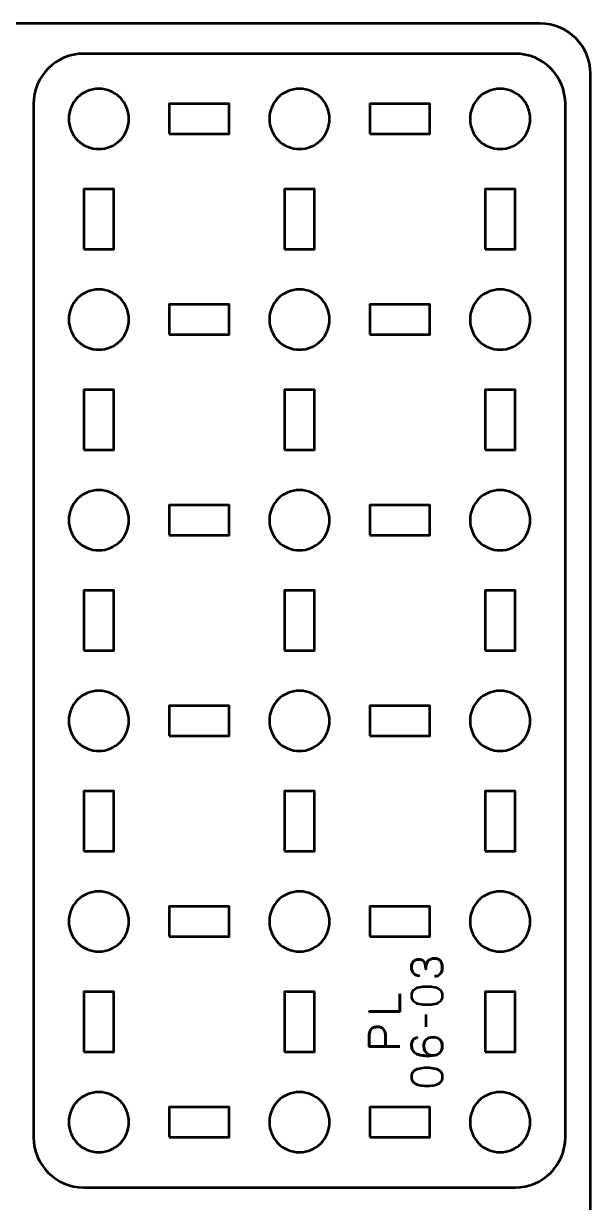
# Model space of a CAD drawing. Header units: centimetres. Extents: x -17.9 to -3.1, y -25.3 to -4.3.
# Drawn here: x -8.75 to -3.1, y -16.1 to -4.35 of the extents above; entities that cross this region are included whole.
import ezdxf

# ---------------------------------------------------------------- set-up
doc = ezdxf.new("R2010")
doc.units = ezdxf.units.CM
doc.header["$MEASUREMENT"] = 0
doc.layers.add('Layer 1', color=7, linetype='Continuous')

msp = doc.modelspace()

# ---------------------------------------------------------------- linework, layer by layer
at = {"layer": 'Layer 1', "color": 22, "lineweight": 53}
msp.add_open_spline([(-17.90003, -24.8499), (-17.90003, -24.8499), (-17.90003, -4.84994), (-17.90003, -4.84994), (-17.90003, -4.84994), (-17.90003, -4.57297), (-17.67694, -4.34998), (-17.39994, -4.34998), (-17.39994, -4.34998), (-17.39994, -4.34998), (-3.60007, -4.34998), (-3.60007, -4.34998), (-3.60007, -4.34998), (-3.32293, -4.34998), (-3.09997, -4.57297), (-3.09997, -4.84994), (-3.09997, -4.84994), (-3.09997, -4.84994), (-3.09997, -24.8499), (-3.09997, -24.8499), (-3.09997, -24.8499), (-3.09997, -25.1269), (-3.32293, -25.34999), (-3.60007, -25.34999), (-3.60007, -25.34999), (-3.60007, -25.34999), (-17.39994, -25.34999), (-17.39994, -25.34999), (-17.39994, -25.34999), (-17.67694, -25.34999), (-17.90003, -25.1269), (-17.90003, -24.8499)], degree=3, knots=[0, 0, 0, 0, 0.125, 0.125, 0.125, 0.125, 0.25, 0.25, 0.25, 0.25, 0.375, 0.375, 0.375, 0.375, 0.5, 0.5, 0.5, 0.5, 0.625, 0.625, 0.625, 0.625, 0.75, 0.75, 0.75, 0.75, 0.875, 0.875, 0.875, 0.875, 1, 1, 1, 1], dxfattribs=at)
at = {"layer": 'Layer 1', "color": 2, "lineweight": 53}
msp.add_open_spline([(-8.65004, -15.44992), (-8.65004, -15.44992), (-8.65004, -5.14994), (-8.65004, -5.14994), (-8.65004, -5.14994), (-8.65004, -4.87294), (-8.42695, -4.64998), (-8.14995, -4.64998), (-8.14995, -4.64998), (-8.14995, -4.64998), (-3.85008, -4.64998), (-3.85008, -4.64998), (-3.85008, -4.64998), (-3.57294, -4.64998), (-3.34998, -4.87294), (-3.34998, -5.14994), (-3.34998, -5.14994), (-3.34998, -5.14994), (-3.34998, -15.44992), (-3.34998, -15.44992), (-3.34998, -15.44992), (-3.34998, -15.72692), (-3.57294, -15.95002), (-3.85008, -15.95002), (-3.85008, -15.95002), (-3.85008, -15.95002), (-8.14995, -15.95002), (-8.14995, -15.95002), (-8.14995, -15.95002), (-8.42695, -15.95002), (-8.65004, -15.72692), (-8.65004, -15.44992)], degree=3, knots=[0, 0, 0, 0, 0.125, 0.125, 0.125, 0.125, 0.25, 0.25, 0.25, 0.25, 0.375, 0.375, 0.375, 0.375, 0.5, 0.5, 0.5, 0.5, 0.625, 0.625, 0.625, 0.625, 0.75, 0.75, 0.75, 0.75, 0.875, 0.875, 0.875, 0.875, 1, 1, 1, 1], dxfattribs=at)
at = {"layer": 'Layer 1', "lineweight": 53}
for points in [[(-8.00001, -5.00001), (-7.83424, -5.00001), (-7.70001, -5.13435), (-7.70001, -5.29997), (-7.70001, -5.29997), (-7.70001, -5.46564), (-7.83424, -5.59998), (-8.00001, -5.59998), (-8.00001, -5.59998), (-8.16568, -5.59998), (-8.30002, -5.46564), (-8.30002, -5.29997), (-8.30002, -5.29997), (-8.30002, -5.13435), (-8.16568, -5.00001), (-8.00001, -5.00001)], [(-5.99994, -5.00001), (-5.83431, -5.00001), (-5.69994, -5.13435), (-5.69994, -5.29997), (-5.69994, -5.29997), (-5.69994, -5.46564), (-5.83431, -5.59998), (-5.99994, -5.59998), (-5.99994, -5.59998), (-6.16571, -5.59998), (-6.29994, -5.46564), (-6.29994, -5.29997), (-6.29994, -5.29997), (-6.29994, -5.13435), (-6.16571, -5.00001), (-5.99994, -5.00001)], [(-4.00001, -5.00001), (-3.83434, -5.00001), (-3.70001, -5.13435), (-3.70001, -5.29997), (-3.70001, -5.29997), (-3.70001, -5.46564), (-3.83434, -5.59998), (-4.00001, -5.59998), (-4.00001, -5.59998), (-4.16564, -5.59998), (-4.30001, -5.46564), (-4.30001, -5.29997), (-4.30001, -5.29997), (-4.30001, -5.13435), (-4.16564, -5.00001), (-4.00001, -5.00001)], [(-7.3, -5.44991), (-7.3, -5.44991), (-7.3, -5.1499), (-7.3, -5.1499), (-7.3, -5.1499), (-7.3, -5.1499), (-6.69999, -5.1499), (-6.69999, -5.1499), (-6.69999, -5.1499), (-6.69999, -5.1499), (-6.69999, -5.44991), (-6.69999, -5.44991), (-6.69999, -5.44991), (-6.69999, -5.44991), (-7.3, -5.44991), (-7.3, -5.44991)], [(-5.30003, -5.44991), (-5.30003, -5.44991), (-5.30003, -5.1499), (-5.30003, -5.1499), (-5.30003, -5.1499), (-5.30003, -5.1499), (-4.70003, -5.1499), (-4.70003, -5.1499), (-4.70003, -5.1499), (-4.70003, -5.1499), (-4.70003, -5.44991), (-4.70003, -5.44991), (-4.70003, -5.44991), (-4.70003, -5.44991), (-5.30003, -5.44991), (-5.30003, -5.44991)], [(-8.14995, -6.60003), (-8.14995, -6.60003), (-8.14995, -6.00003), (-8.14995, -6.00003), (-8.14995, -6.00003), (-8.14995, -6.00003), (-7.84994, -6.00003), (-7.84994, -6.00003), (-7.84994, -6.00003), (-7.84994, -6.00003), (-7.84994, -6.60003), (-7.84994, -6.60003), (-7.84994, -6.60003), (-7.84994, -6.60003), (-8.14995, -6.60003), (-8.14995, -6.60003)], [(-6.15001, -6.60003), (-6.15001, -6.60003), (-6.15001, -6.00003), (-6.15001, -6.00003), (-6.15001, -6.00003), (-6.15001, -6.00003), (-5.85001, -6.00003), (-5.85001, -6.00003), (-5.85001, -6.00003), (-5.85001, -6.00003), (-5.85001, -6.60003), (-5.85001, -6.60003), (-5.85001, -6.60003), (-5.85001, -6.60003), (-6.15001, -6.60003), (-6.15001, -6.60003)], [(-4.15008, -6.60003), (-4.15008, -6.60003), (-4.15008, -6.00003), (-4.15008, -6.00003), (-4.15008, -6.00003), (-4.15008, -6.00003), (-3.85008, -6.00003), (-3.85008, -6.00003), (-3.85008, -6.00003), (-3.85008, -6.00003), (-3.85008, -6.60003), (-3.85008, -6.60003), (-3.85008, -6.60003), (-3.85008, -6.60003), (-4.15008, -6.60003), (-4.15008, -6.60003)], [(-8.00001, -6.99994), (-7.83424, -6.99994), (-7.70001, -7.13431), (-7.70001, -7.29994), (-7.70001, -7.29994), (-7.70001, -7.46571), (-7.83424, -7.59994), (-8.00001, -7.59994), (-8.00001, -7.59994), (-8.16568, -7.59994), (-8.30002, -7.46571), (-8.30002, -7.29994), (-8.30002, -7.29994), (-8.30002, -7.13431), (-8.16568, -6.99994), (-8.00001, -6.99994)], [(-5.99994, -6.99994), (-5.83431, -6.99994), (-5.69994, -7.13431), (-5.69994, -7.29994), (-5.69994, -7.29994), (-5.69994, -7.46571), (-5.83431, -7.59994), (-5.99994, -7.59994), (-5.99994, -7.59994), (-6.16571, -7.59994), (-6.29994, -7.46571), (-6.29994, -7.29994), (-6.29994, -7.29994), (-6.29994, -7.13431), (-6.16571, -6.99994), (-5.99994, -6.99994)], [(-4.00001, -6.99994), (-3.83434, -6.99994), (-3.70001, -7.13431), (-3.70001, -7.29994), (-3.70001, -7.29994), (-3.70001, -7.46571), (-3.83434, -7.59994), (-4.00001, -7.59994), (-4.00001, -7.59994), (-4.16564, -7.59994), (-4.30001, -7.46571), (-4.30001, -7.29994), (-4.30001, -7.29994), (-4.30001, -7.13431), (-4.16564, -6.99994), (-4.00001, -6.99994)], [(-7.3, -7.45001), (-7.3, -7.45001), (-7.3, -7.15001), (-7.3, -7.15001), (-7.3, -7.15001), (-7.3, -7.15001), (-6.69999, -7.15001), (-6.69999, -7.15001), (-6.69999, -7.15001), (-6.69999, -7.15001), (-6.69999, -7.45001), (-6.69999, -7.45001), (-6.69999, -7.45001), (-6.69999, -7.45001), (-7.3, -7.45001), (-7.3, -7.45001)], [(-5.30003, -7.45001), (-5.30003, -7.45001), (-5.30003, -7.15001), (-5.30003, -7.15001), (-5.30003, -7.15001), (-5.30003, -7.15001), (-4.70003, -7.15001), (-4.70003, -7.15001), (-4.70003, -7.15001), (-4.70003, -7.15001), (-4.70003, -7.45001), (-4.70003, -7.45001), (-4.70003, -7.45001), (-4.70003, -7.45001), (-5.30003, -7.45001), (-5.30003, -7.45001)], [(-8.14995, -8.59996), (-8.14995, -8.59996), (-8.14995, -7.99996), (-8.14995, -7.99996), (-8.14995, -7.99996), (-8.14995, -7.99996), (-7.84994, -7.99996), (-7.84994, -7.99996), (-7.84994, -7.99996), (-7.84994, -7.99996), (-7.84994, -8.59996), (-7.84994, -8.59996), (-7.84994, -8.59996), (-7.84994, -8.59996), (-8.14995, -8.59996), (-8.14995, -8.59996)], [(-6.15001, -8.59996), (-6.15001, -8.59996), (-6.15001, -7.99996), (-6.15001, -7.99996), (-6.15001, -7.99996), (-6.15001, -7.99996), (-5.85001, -7.99996), (-5.85001, -7.99996), (-5.85001, -7.99996), (-5.85001, -7.99996), (-5.85001, -8.59996), (-5.85001, -8.59996), (-5.85001, -8.59996), (-5.85001, -8.59996), (-6.15001, -8.59996), (-6.15001, -8.59996)], [(-4.15008, -8.59996), (-4.15008, -8.59996), (-4.15008, -7.99996), (-4.15008, -7.99996), (-4.15008, -7.99996), (-4.15008, -7.99996), (-3.85008, -7.99996), (-3.85008, -7.99996), (-3.85008, -7.99996), (-3.85008, -7.99996), (-3.85008, -8.59996), (-3.85008, -8.59996), (-3.85008, -8.59996), (-3.85008, -8.59996), (-4.15008, -8.59996), (-4.15008, -8.59996)], [(-8.00001, -9.00001), (-7.83424, -9.00001), (-7.70001, -9.13425), (-7.70001, -9.30002), (-7.70001, -9.30002), (-7.70001, -9.46568), (-7.83424, -9.60002), (-8.00001, -9.60002), (-8.00001, -9.60002), (-8.16568, -9.60002), (-8.30002, -9.46568), (-8.30002, -9.30002), (-8.30002, -9.30002), (-8.30002, -9.13425), (-8.16568, -9.00001), (-8.00001, -9.00001)], [(-5.99994, -9.00001), (-5.83431, -9.00001), (-5.69994, -9.13425), (-5.69994, -9.30002), (-5.69994, -9.30002), (-5.69994, -9.46568), (-5.83431, -9.60002), (-5.99994, -9.60002), (-5.99994, -9.60002), (-6.16571, -9.60002), (-6.29994, -9.46568), (-6.29994, -9.30002), (-6.29994, -9.30002), (-6.29994, -9.13425), (-6.16571, -9.00001), (-5.99994, -9.00001)], [(-4.00001, -9.00001), (-3.83434, -9.00001), (-3.70001, -9.13425), (-3.70001, -9.30002), (-3.70001, -9.30002), (-3.70001, -9.46568), (-3.83434, -9.60002), (-4.00001, -9.60002), (-4.00001, -9.60002), (-4.16564, -9.60002), (-4.30001, -9.46568), (-4.30001, -9.30002), (-4.30001, -9.30002), (-4.30001, -9.13425), (-4.16564, -9.00001), (-4.00001, -9.00001)], [(-7.3, -9.44995), (-7.3, -9.44995), (-7.3, -9.14994), (-7.3, -9.14994), (-7.3, -9.14994), (-7.3, -9.14994), (-6.69999, -9.14994), (-6.69999, -9.14994), (-6.69999, -9.14994), (-6.69999, -9.14994), (-6.69999, -9.44995), (-6.69999, -9.44995), (-6.69999, -9.44995), (-6.69999, -9.44995), (-7.3, -9.44995), (-7.3, -9.44995)], [(-5.30003, -9.44995), (-5.30003, -9.44995), (-5.30003, -9.14994), (-5.30003, -9.14994), (-5.30003, -9.14994), (-5.30003, -9.14994), (-4.70003, -9.14994), (-4.70003, -9.14994), (-4.70003, -9.14994), (-4.70003, -9.14994), (-4.70003, -9.44995), (-4.70003, -9.44995), (-4.70003, -9.44995), (-4.70003, -9.44995), (-5.30003, -9.44995), (-5.30003, -9.44995)], [(-8.14995, -10.59993), (-8.14995, -10.59993), (-8.14995, -9.99993), (-8.14995, -9.99993), (-8.14995, -9.99993), (-8.14995, -9.99993), (-7.84994, -9.99993), (-7.84994, -9.99993), (-7.84994, -9.99993), (-7.84994, -9.99993), (-7.84994, -10.59993), (-7.84994, -10.59993), (-7.84994, -10.59993), (-7.84994, -10.59993), (-8.14995, -10.59993), (-8.14995, -10.59993)], [(-6.15001, -10.59993), (-6.15001, -10.59993), (-6.15001, -9.99993), (-6.15001, -9.99993), (-6.15001, -9.99993), (-6.15001, -9.99993), (-5.85001, -9.99993), (-5.85001, -9.99993), (-5.85001, -9.99993), (-5.85001, -9.99993), (-5.85001, -10.59993), (-5.85001, -10.59993), (-5.85001, -10.59993), (-5.85001, -10.59993), (-6.15001, -10.59993), (-6.15001, -10.59993)], [(-4.15008, -10.59993), (-4.15008, -10.59993), (-4.15008, -9.99993), (-4.15008, -9.99993), (-4.15008, -9.99993), (-4.15008, -9.99993), (-3.85008, -9.99993), (-3.85008, -9.99993), (-3.85008, -9.99993), (-3.85008, -9.99993), (-3.85008, -10.59993), (-3.85008, -10.59993), (-3.85008, -10.59993), (-3.85008, -10.59993), (-4.15008, -10.59993), (-4.15008, -10.59993)], [(-8.00001, -10.99998), (-7.83424, -10.99998), (-7.70001, -11.13432), (-7.70001, -11.29998), (-7.70001, -11.29998), (-7.70001, -11.46561), (-7.83424, -11.59999), (-8.00001, -11.59999), (-8.00001, -11.59999), (-8.16568, -11.59999), (-8.30002, -11.46561), (-8.30002, -11.29998), (-8.30002, -11.29998), (-8.30002, -11.13432), (-8.16568, -10.99998), (-8.00001, -10.99998)], [(-5.99994, -10.99998), (-5.83431, -10.99998), (-5.69994, -11.13432), (-5.69994, -11.29998), (-5.69994, -11.29998), (-5.69994, -11.46561), (-5.83431, -11.59999), (-5.99994, -11.59999), (-5.99994, -11.59999), (-6.16571, -11.59999), (-6.29994, -11.46561), (-6.29994, -11.29998), (-6.29994, -11.29998), (-6.29994, -11.13432), (-6.16571, -10.99998), (-5.99994, -10.99998)], [(-4.00001, -10.99998), (-3.83434, -10.99998), (-3.70001, -11.13432), (-3.70001, -11.29998), (-3.70001, -11.29998), (-3.70001, -11.46561), (-3.83434, -11.59999), (-4.00001, -11.59999), (-4.00001, -11.59999), (-4.16564, -11.59999), (-4.30001, -11.46561), (-4.30001, -11.29998), (-4.30001, -11.29998), (-4.30001, -11.13432), (-4.16564, -10.99998), (-4.00001, -10.99998)], [(-7.3, -11.45006), (-7.3, -11.45006), (-7.3, -11.15005), (-7.3, -11.15005), (-7.3, -11.15005), (-7.3, -11.15005), (-6.69999, -11.15005), (-6.69999, -11.15005), (-6.69999, -11.15005), (-6.69999, -11.15005), (-6.69999, -11.45006), (-6.69999, -11.45006), (-6.69999, -11.45006), (-6.69999, -11.45006), (-7.3, -11.45006), (-7.3, -11.45006)], [(-5.30003, -11.45006), (-5.30003, -11.45006), (-5.30003, -11.15005), (-5.30003, -11.15005), (-5.30003, -11.15005), (-5.30003, -11.15005), (-4.70003, -11.15005), (-4.70003, -11.15005), (-4.70003, -11.15005), (-4.70003, -11.15005), (-4.70003, -11.45006), (-4.70003, -11.45006), (-4.70003, -11.45006), (-4.70003, -11.45006), (-5.30003, -11.45006), (-5.30003, -11.45006)], [(-8.14995, -12.60001), (-8.14995, -12.60001), (-8.14995, -12), (-8.14995, -12), (-8.14995, -12), (-8.14995, -12), (-7.84994, -12), (-7.84994, -12), (-7.84994, -12), (-7.84994, -12), (-7.84994, -12.60001), (-7.84994, -12.60001), (-7.84994, -12.60001), (-7.84994, -12.60001), (-8.14995, -12.60001), (-8.14995, -12.60001)], [(-6.15001, -12.60001), (-6.15001, -12.60001), (-6.15001, -12), (-6.15001, -12), (-6.15001, -12), (-6.15001, -12), (-5.85001, -12), (-5.85001, -12), (-5.85001, -12), (-5.85001, -12), (-5.85001, -12.60001), (-5.85001, -12.60001), (-5.85001, -12.60001), (-5.85001, -12.60001), (-6.15001, -12.60001), (-6.15001, -12.60001)], [(-4.15008, -12.60001), (-4.15008, -12.60001), (-4.15008, -12), (-4.15008, -12), (-4.15008, -12), (-4.15008, -12), (-3.85008, -12), (-3.85008, -12), (-3.85008, -12), (-3.85008, -12), (-3.85008, -12.60001), (-3.85008, -12.60001), (-3.85008, -12.60001), (-3.85008, -12.60001), (-4.15008, -12.60001), (-4.15008, -12.60001)], [(-8.00001, -12.99991), (-7.83424, -12.99991), (-7.70001, -13.13429), (-7.70001, -13.29992), (-7.70001, -13.29992), (-7.70001, -13.46569), (-7.83424, -13.59992), (-8.00001, -13.59992), (-8.00001, -13.59992), (-8.16568, -13.59992), (-8.30002, -13.46569), (-8.30002, -13.29992), (-8.30002, -13.29992), (-8.30002, -13.13429), (-8.16568, -12.99991), (-8.00001, -12.99991)], [(-5.99994, -12.99991), (-5.83431, -12.99991), (-5.69994, -13.13429), (-5.69994, -13.29992), (-5.69994, -13.29992), (-5.69994, -13.46569), (-5.83431, -13.59992), (-5.99994, -13.59992), (-5.99994, -13.59992), (-6.16571, -13.59992), (-6.29994, -13.46569), (-6.29994, -13.29992), (-6.29994, -13.29992), (-6.29994, -13.13429), (-6.16571, -12.99991), (-5.99994, -12.99991)], [(-4.00001, -12.99991), (-3.83434, -12.99991), (-3.70001, -13.13429), (-3.70001, -13.29992), (-3.70001, -13.29992), (-3.70001, -13.46569), (-3.83434, -13.59992), (-4.00001, -13.59992), (-4.00001, -13.59992), (-4.16564, -13.59992), (-4.30001, -13.46569), (-4.30001, -13.29992), (-4.30001, -13.29992), (-4.30001, -13.13429), (-4.16564, -12.99991), (-4.00001, -12.99991)], [(-7.3, -13.44999), (-7.3, -13.44999), (-7.3, -13.14999), (-7.3, -13.14999), (-7.3, -13.14999), (-7.3, -13.14999), (-6.69999, -13.14999), (-6.69999, -13.14999), (-6.69999, -13.14999), (-6.69999, -13.14999), (-6.69999, -13.44999), (-6.69999, -13.44999), (-6.69999, -13.44999), (-6.69999, -13.44999), (-7.3, -13.44999), (-7.3, -13.44999)], [(-5.30003, -13.44999), (-5.30003, -13.44999), (-5.30003, -13.14999), (-5.30003, -13.14999), (-5.30003, -13.14999), (-5.30003, -13.14999), (-4.70003, -13.14999), (-4.70003, -13.14999), (-4.70003, -13.14999), (-4.70003, -13.14999), (-4.70003, -13.44999), (-4.70003, -13.44999), (-4.70003, -13.44999), (-4.70003, -13.44999), (-5.30003, -13.44999), (-5.30003, -13.44999)], [(-8.14995, -14.59997), (-8.14995, -14.59997), (-8.14995, -13.99997), (-8.14995, -13.99997), (-8.14995, -13.99997), (-8.14995, -13.99997), (-7.84994, -13.99997), (-7.84994, -13.99997), (-7.84994, -13.99997), (-7.84994, -13.99997), (-7.84994, -14.59997), (-7.84994, -14.59997), (-7.84994, -14.59997), (-7.84994, -14.59997), (-8.14995, -14.59997), (-8.14995, -14.59997)], [(-6.15001, -14.59997), (-6.15001, -14.59997), (-6.15001, -13.99997), (-6.15001, -13.99997), (-6.15001, -13.99997), (-6.15001, -13.99997), (-5.85001, -13.99997), (-5.85001, -13.99997), (-5.85001, -13.99997), (-5.85001, -13.99997), (-5.85001, -14.59997), (-5.85001, -14.59997), (-5.85001, -14.59997), (-5.85001, -14.59997), (-6.15001, -14.59997), (-6.15001, -14.59997)], [(-4.15008, -14.59997), (-4.15008, -14.59997), (-4.15008, -13.99997), (-4.15008, -13.99997), (-4.15008, -13.99997), (-4.15008, -13.99997), (-3.85008, -13.99997), (-3.85008, -13.99997), (-3.85008, -13.99997), (-3.85008, -13.99997), (-3.85008, -14.59997), (-3.85008, -14.59997), (-3.85008, -14.59997), (-3.85008, -14.59997), (-4.15008, -14.59997), (-4.15008, -14.59997)], [(-8.00001, -14.99999), (-7.83424, -14.99999), (-7.70001, -15.13422), (-7.70001, -15.29999), (-7.70001, -15.29999), (-7.70001, -15.46565), (-7.83424, -15.59999), (-8.00001, -15.59999), (-8.00001, -15.59999), (-8.16568, -15.59999), (-8.30002, -15.46565), (-8.30002, -15.29999), (-8.30002, -15.29999), (-8.30002, -15.13422), (-8.16568, -14.99999), (-8.00001, -14.99999)], [(-5.99994, -14.99999), (-5.83431, -14.99999), (-5.69994, -15.13422), (-5.69994, -15.29999), (-5.69994, -15.29999), (-5.69994, -15.46565), (-5.83431, -15.59999), (-5.99994, -15.59999), (-5.99994, -15.59999), (-6.16571, -15.59999), (-6.29994, -15.46565), (-6.29994, -15.29999), (-6.29994, -15.29999), (-6.29994, -15.13422), (-6.16571, -14.99999), (-5.99994, -14.99999)], [(-4.00001, -14.99999), (-3.83434, -14.99999), (-3.70001, -15.13422), (-3.70001, -15.29999), (-3.70001, -15.29999), (-3.70001, -15.46565), (-3.83434, -15.59999), (-4.00001, -15.59999), (-4.00001, -15.59999), (-4.16564, -15.59999), (-4.30001, -15.46565), (-4.30001, -15.29999), (-4.30001, -15.29999), (-4.30001, -15.13422), (-4.16564, -14.99999), (-4.00001, -14.99999)], [(-7.3, -15.44992), (-7.3, -15.44992), (-7.3, -15.14992), (-7.3, -15.14992), (-7.3, -15.14992), (-7.3, -15.14992), (-6.69999, -15.14992), (-6.69999, -15.14992), (-6.69999, -15.14992), (-6.69999, -15.14992), (-6.69999, -15.44992), (-6.69999, -15.44992), (-6.69999, -15.44992), (-6.69999, -15.44992), (-7.3, -15.44992), (-7.3, -15.44992)], [(-5.30003, -15.44992), (-5.30003, -15.44992), (-5.30003, -15.14992), (-5.30003, -15.14992), (-5.30003, -15.14992), (-5.30003, -15.14992), (-4.70003, -15.14992), (-4.70003, -15.14992), (-4.70003, -15.14992), (-4.70003, -15.14992), (-4.70003, -15.44992), (-4.70003, -15.44992), (-4.70003, -15.44992), (-4.70003, -15.44992), (-5.30003, -15.44992), (-5.30003, -15.44992)]]:
    msp.add_open_spline(points, degree=3, knots=[0, 0, 0, 0, 0.25, 0.25, 0.25, 0.25, 0.5, 0.5, 0.5, 0.5, 0.75, 0.75, 0.75, 0.75, 1, 1, 1, 1], dxfattribs=at)
at = {"layer": 'Layer 1', "color": 40, "lineweight": 53}
for points, knots in [([(-4.65332, -13.84616), (-4.63032, -13.84616), (-4.61183, -13.83847), (-4.59807, -13.82302), (-4.59807, -13.82302), (-4.584, -13.80785), (-4.57698, -13.7865), (-4.57669, -13.75895), (-4.57669, -13.75895), (-4.57655, -13.73165), (-4.58262, -13.7096), (-4.5949, -13.69295), (-4.5949, -13.69295), (-4.60728, -13.67654), (-4.62728, -13.66815), (-4.65498, -13.66758), (-4.65498, -13.66758), (-4.68295, -13.66758), (-4.70429, -13.67612), (-4.71893, -13.69333), (-4.71893, -13.69333), (-4.73354, -13.71073), (-4.74084, -13.73771), (-4.74098, -13.77423), (-4.74098, -13.77423), (-4.74109, -13.73828), (-4.74772, -13.71291), (-4.76067, -13.69831), (-4.76067, -13.69831), (-4.77362, -13.68384), (-4.79044, -13.67682), (-4.81126, -13.67721), (-4.81126, -13.67721), (-4.83193, -13.67707), (-4.849, -13.683), (-4.86266, -13.69485), (-4.86266, -13.69485), (-4.87603, -13.70699), (-4.88305, -13.72724), (-4.88358, -13.75563), (-4.88358, -13.75563), (-4.88291, -13.78428), (-4.87518, -13.80552), (-4.86043, -13.81945), (-4.86043, -13.81945), (-4.84569, -13.83349), (-4.82791, -13.84037), (-4.80699, -13.84023), (-4.80699, -13.84023), (-4.82791, -13.84037), (-4.84569, -13.83349), (-4.86043, -13.81945), (-4.86043, -13.81945), (-4.87518, -13.80552), (-4.88291, -13.78428), (-4.88358, -13.75563), (-4.88358, -13.75563), (-4.88305, -13.72724), (-4.87603, -13.70699), (-4.86266, -13.69485), (-4.86266, -13.69485), (-4.849, -13.683), (-4.83193, -13.67707), (-4.81126, -13.67721), (-4.81126, -13.67721), (-4.79044, -13.67682), (-4.77362, -13.68384), (-4.76067, -13.69831), (-4.76067, -13.69831), (-4.74772, -13.71291), (-4.74109, -13.73828), (-4.74098, -13.77423), (-4.74098, -13.77423), (-4.74084, -13.73771), (-4.73354, -13.71073), (-4.71893, -13.69333), (-4.71893, -13.69333), (-4.70429, -13.67612), (-4.68295, -13.66758), (-4.65498, -13.66758), (-4.65498, -13.66758), (-4.62728, -13.66815), (-4.60728, -13.67654), (-4.5949, -13.69295), (-4.5949, -13.69295), (-4.58262, -13.7096), (-4.57655, -13.73165), (-4.57669, -13.75895), (-4.57669, -13.75895), (-4.57698, -13.7865), (-4.584, -13.80785), (-4.59807, -13.82302), (-4.59807, -13.82302), (-4.61183, -13.83847), (-4.63032, -13.84616), (-4.65332, -13.84616)], [0, 0, 0, 0, 0.04166667, 0.04166667, 0.04166667, 0.04166667, 0.08333333, 0.08333333, 0.08333333, 0.08333333, 0.125, 0.125, 0.125, 0.125, 0.16666667, 0.16666667, 0.16666667, 0.16666667, 0.20833333, 0.20833333, 0.20833333, 0.20833333, 0.25, 0.25, 0.25, 0.25, 0.29166667, 0.29166667, 0.29166667, 0.29166667, 0.33333333, 0.33333333, 0.33333333, 0.33333333, 0.375, 0.375, 0.375, 0.375, 0.41666667, 0.41666667, 0.41666667, 0.41666667, 0.45833333, 0.45833333, 0.45833333, 0.45833333, 0.5, 0.5, 0.5, 0.5, 0.54166667, 0.54166667, 0.54166667, 0.54166667, 0.58333333, 0.58333333, 0.58333333, 0.58333333, 0.625, 0.625, 0.625, 0.625, 0.66666667, 0.66666667, 0.66666667, 0.66666667, 0.70833333, 0.70833333, 0.70833333, 0.70833333, 0.75, 0.75, 0.75, 0.75, 0.79166667, 0.79166667, 0.79166667, 0.79166667, 0.83333333, 0.83333333, 0.83333333, 0.83333333, 0.875, 0.875, 0.875, 0.875, 0.91666667, 0.91666667, 0.91666667, 0.91666667, 0.95833333, 0.95833333, 0.95833333, 0.95833333, 1, 1, 1, 1]), ([(-4.57669, -14.03923), (-4.57698, -14.01471), (-4.58386, -13.9957), (-4.59737, -13.98219), (-4.59737, -13.98219), (-4.61088, -13.96882), (-4.62908, -13.95943), (-4.65208, -13.95421), (-4.65208, -13.95421), (-4.67494, -13.9491), (-4.70059, -13.94663), (-4.72913, -13.94691), (-4.72913, -13.94691), (-4.75721, -13.94663), (-4.78286, -13.9491), (-4.80586, -13.95421), (-4.80586, -13.95421), (-4.82861, -13.95943), (-4.84682, -13.96882), (-4.86057, -13.98219), (-4.86057, -13.98219), (-4.87409, -13.9957), (-4.88111, -14.01471), (-4.88153, -14.03923), (-4.88153, -14.03923), (-4.88111, -14.06389), (-4.87409, -14.08291), (-4.86057, -14.09628), (-4.86057, -14.09628), (-4.84682, -14.10979), (-4.82861, -14.11903), (-4.80586, -14.12411), (-4.80586, -14.12411), (-4.78286, -14.12937), (-4.75721, -14.13184), (-4.72913, -14.13141), (-4.72913, -14.13141), (-4.70059, -14.13184), (-4.67494, -14.12937), (-4.65208, -14.12411), (-4.65208, -14.12411), (-4.62908, -14.11903), (-4.61088, -14.10979), (-4.59737, -14.09628), (-4.59737, -14.09628), (-4.58386, -14.08291), (-4.57698, -14.06389), (-4.57669, -14.03923)], [0, 0, 0, 0, 0.08333333, 0.08333333, 0.08333333, 0.08333333, 0.16666667, 0.16666667, 0.16666667, 0.16666667, 0.25, 0.25, 0.25, 0.25, 0.33333333, 0.33333333, 0.33333333, 0.33333333, 0.41666667, 0.41666667, 0.41666667, 0.41666667, 0.5, 0.5, 0.5, 0.5, 0.58333333, 0.58333333, 0.58333333, 0.58333333, 0.66666667, 0.66666667, 0.66666667, 0.66666667, 0.75, 0.75, 0.75, 0.75, 0.83333333, 0.83333333, 0.83333333, 0.83333333, 0.91666667, 0.91666667, 0.91666667, 0.91666667, 1, 1, 1, 1]), ([(-4.57669, -14.03923), (-4.57698, -14.01471), (-4.58386, -13.9957), (-4.59737, -13.98219), (-4.59737, -13.98219), (-4.61088, -13.96882), (-4.62908, -13.95943), (-4.65208, -13.95421), (-4.65208, -13.95421), (-4.67494, -13.9491), (-4.70059, -13.94663), (-4.72913, -13.94691), (-4.72913, -13.94691), (-4.75721, -13.94663), (-4.78286, -13.9491), (-4.80586, -13.95421), (-4.80586, -13.95421), (-4.82861, -13.95943), (-4.84682, -13.96882), (-4.86057, -13.98219), (-4.86057, -13.98219), (-4.87409, -13.9957), (-4.88111, -14.01471), (-4.88153, -14.03923), (-4.88153, -14.03923), (-4.88111, -14.06389), (-4.87409, -14.08291), (-4.86057, -14.09628), (-4.86057, -14.09628), (-4.84682, -14.10979), (-4.82861, -14.11903), (-4.80586, -14.12411), (-4.80586, -14.12411), (-4.78286, -14.12937), (-4.75721, -14.13184), (-4.72913, -14.13141), (-4.72913, -14.13141), (-4.70059, -14.13184), (-4.67494, -14.12937), (-4.65208, -14.12411), (-4.65208, -14.12411), (-4.62908, -14.11903), (-4.61088, -14.10979), (-4.59737, -14.09628), (-4.59737, -14.09628), (-4.58386, -14.08291), (-4.57698, -14.06389), (-4.57669, -14.03923)], [0, 0, 0, 0, 0.08333333, 0.08333333, 0.08333333, 0.08333333, 0.16666667, 0.16666667, 0.16666667, 0.16666667, 0.25, 0.25, 0.25, 0.25, 0.33333333, 0.33333333, 0.33333333, 0.33333333, 0.41666667, 0.41666667, 0.41666667, 0.41666667, 0.5, 0.5, 0.5, 0.5, 0.58333333, 0.58333333, 0.58333333, 0.58333333, 0.66666667, 0.66666667, 0.66666667, 0.66666667, 0.75, 0.75, 0.75, 0.75, 0.83333333, 0.83333333, 0.83333333, 0.83333333, 0.91666667, 0.91666667, 0.91666667, 0.91666667, 1, 1, 1, 1]), ([(-5.00003, -14.01994), (-5.00003, -14.01994), (-5.00003, -14.19812), (-5.00003, -14.19812), (-5.00003, -14.19812), (-5.00003, -14.19812), (-5.30529, -14.19812), (-5.30529, -14.19812), (-5.30529, -14.19812), (-5.30529, -14.19812), (-5.00003, -14.19812), (-5.00003, -14.19812), (-5.00003, -14.19812), (-5.00003, -14.19812), (-5.00003, -14.01994), (-5.00003, -14.01994)], [0, 0, 0, 0, 0.25, 0.25, 0.25, 0.25, 0.5, 0.5, 0.5, 0.5, 0.75, 0.75, 0.75, 0.75, 1, 1, 1, 1]), ([(-5.00003, -14.54455), (-5.00003, -14.54455), (-5.30529, -14.54455), (-5.30529, -14.54455), (-5.30529, -14.54455), (-5.30529, -14.54455), (-5.30529, -14.44726), (-5.30529, -14.44726), (-5.30529, -14.44726), (-5.305, -14.42164), (-5.30126, -14.40164), (-5.2941, -14.38746), (-5.2941, -14.38746), (-5.2868, -14.37356), (-5.27731, -14.36375), (-5.26546, -14.35811), (-5.26546, -14.35811), (-5.2536, -14.35261), (-5.24076, -14.34957), (-5.22701, -14.34901), (-5.22701, -14.34901), (-5.21293, -14.34834), (-5.19959, -14.35066), (-5.18689, -14.35617), (-5.18689, -14.35617), (-5.17423, -14.36171), (-5.16375, -14.3712), (-5.1556, -14.38443), (-5.1556, -14.38443), (-5.14749, -14.39794), (-5.14336, -14.41614), (-5.14308, -14.43928), (-5.14308, -14.43928), (-5.14308, -14.43928), (-5.14308, -14.54455), (-5.14308, -14.54455), (-5.14308, -14.54455), (-5.14308, -14.54455), (-5.14308, -14.43928), (-5.14308, -14.43928), (-5.14308, -14.43928), (-5.14336, -14.41653), (-5.14749, -14.3985), (-5.1556, -14.38499), (-5.1556, -14.38499), (-5.16375, -14.37162), (-5.17423, -14.3621), (-5.18689, -14.35645), (-5.18689, -14.35645), (-5.19959, -14.35095), (-5.21293, -14.34848), (-5.22701, -14.34901), (-5.22701, -14.34901), (-5.24076, -14.34957), (-5.2536, -14.35261), (-5.26546, -14.35825), (-5.26546, -14.35825), (-5.27731, -14.36404), (-5.2868, -14.37395), (-5.2941, -14.38788), (-5.2941, -14.38788), (-5.30126, -14.40206), (-5.305, -14.42193), (-5.30529, -14.44726), (-5.30529, -14.44726), (-5.30529, -14.44726), (-5.30529, -14.54455), (-5.30529, -14.54455), (-5.30529, -14.54455), (-5.30529, -14.54455), (-5.00003, -14.54455), (-5.00003, -14.54455)], [0, 0, 0, 0, 0.05555556, 0.05555556, 0.05555556, 0.05555556, 0.11111111, 0.11111111, 0.11111111, 0.11111111, 0.16666667, 0.16666667, 0.16666667, 0.16666667, 0.22222222, 0.22222222, 0.22222222, 0.22222222, 0.27777778, 0.27777778, 0.27777778, 0.27777778, 0.33333333, 0.33333333, 0.33333333, 0.33333333, 0.38888889, 0.38888889, 0.38888889, 0.38888889, 0.44444444, 0.44444444, 0.44444444, 0.44444444, 0.5, 0.5, 0.5, 0.5, 0.55555556, 0.55555556, 0.55555556, 0.55555556, 0.61111111, 0.61111111, 0.61111111, 0.61111111, 0.66666667, 0.66666667, 0.66666667, 0.66666667, 0.72222222, 0.72222222, 0.72222222, 0.72222222, 0.77777778, 0.77777778, 0.77777778, 0.77777778, 0.83333333, 0.83333333, 0.83333333, 0.83333333, 0.88888889, 0.88888889, 0.88888889, 0.88888889, 0.94444444, 0.94444444, 0.94444444, 0.94444444, 1, 1, 1, 1]), ([(-4.66863, -14.63578), (-4.69632, -14.63536), (-4.71851, -14.62682), (-4.73506, -14.61017), (-4.73506, -14.61017), (-4.75157, -14.59362), (-4.76, -14.57224), (-4.76039, -14.54607), (-4.76039, -14.54607), (-4.76081, -14.51989), (-4.75407, -14.49784), (-4.74, -14.4802), (-4.74, -14.4802), (-4.72595, -14.46271), (-4.70211, -14.45361), (-4.66863, -14.45294), (-4.66863, -14.45294), (-4.63487, -14.45361), (-4.61102, -14.46271), (-4.59694, -14.4802), (-4.59694, -14.4802), (-4.58304, -14.49784), (-4.57631, -14.51989), (-4.57669, -14.54607), (-4.57669, -14.54607), (-4.57698, -14.57224), (-4.58537, -14.59334), (-4.60192, -14.60946), (-4.60192, -14.60946), (-4.61846, -14.62587), (-4.64065, -14.63469), (-4.66863, -14.63578), (-4.66863, -14.63578), (-4.68295, -14.63677), (-4.70182, -14.6373), (-4.72525, -14.63772), (-4.72525, -14.63772), (-4.74853, -14.63828), (-4.77224, -14.6362), (-4.79623, -14.63151), (-4.79623, -14.63151), (-4.82022, -14.62696), (-4.84047, -14.61747), (-4.85701, -14.60287), (-4.85701, -14.60287), (-4.87352, -14.58837), (-4.88209, -14.56646), (-4.88276, -14.53711), (-4.88276, -14.53711), (-4.88234, -14.51605), (-4.87906, -14.49978), (-4.87285, -14.48846), (-4.87285, -14.48846), (-4.8665, -14.47717), (-4.85906, -14.46945), (-4.85052, -14.46504), (-4.85052, -14.46504), (-4.84184, -14.46077), (-4.83383, -14.4583), (-4.82639, -14.45759), (-4.82639, -14.45759), (-4.83383, -14.4583), (-4.84184, -14.46077), (-4.85052, -14.46504), (-4.85052, -14.46504), (-4.85906, -14.46945), (-4.8665, -14.47717), (-4.87285, -14.48846), (-4.87285, -14.48846), (-4.87906, -14.49978), (-4.88234, -14.51605), (-4.88276, -14.53711), (-4.88276, -14.53711), (-4.88209, -14.56646), (-4.87352, -14.58837), (-4.85701, -14.60287), (-4.85701, -14.60287), (-4.84047, -14.61747), (-4.82022, -14.62696), (-4.79623, -14.63151), (-4.79623, -14.63151), (-4.77224, -14.6362), (-4.74853, -14.63828), (-4.72525, -14.63772), (-4.72525, -14.63772), (-4.70182, -14.6373), (-4.68295, -14.63677), (-4.66863, -14.63578), (-4.66863, -14.63578), (-4.64065, -14.63469), (-4.61846, -14.62587), (-4.60192, -14.60946), (-4.60192, -14.60946), (-4.58537, -14.59334), (-4.57698, -14.57224), (-4.57669, -14.54607), (-4.57669, -14.54607), (-4.57631, -14.51989), (-4.58304, -14.49784), (-4.59694, -14.4802), (-4.59694, -14.4802), (-4.61102, -14.46271), (-4.63487, -14.45361), (-4.66863, -14.45294), (-4.66863, -14.45294), (-4.70211, -14.45361), (-4.72595, -14.46271), (-4.74, -14.4802), (-4.74, -14.4802), (-4.75407, -14.49784), (-4.76081, -14.51989), (-4.76039, -14.54607), (-4.76039, -14.54607), (-4.76, -14.57224), (-4.75157, -14.59362), (-4.73506, -14.61017), (-4.73506, -14.61017), (-4.71851, -14.62682), (-4.69632, -14.63536), (-4.66863, -14.63578)], [0, 0, 0, 0, 0.03333333, 0.03333333, 0.03333333, 0.03333333, 0.06666667, 0.06666667, 0.06666667, 0.06666667, 0.1, 0.1, 0.1, 0.1, 0.13333333, 0.13333333, 0.13333333, 0.13333333, 0.16666667, 0.16666667, 0.16666667, 0.16666667, 0.2, 0.2, 0.2, 0.2, 0.23333333, 0.23333333, 0.23333333, 0.23333333, 0.26666667, 0.26666667, 0.26666667, 0.26666667, 0.3, 0.3, 0.3, 0.3, 0.33333333, 0.33333333, 0.33333333, 0.33333333, 0.36666667, 0.36666667, 0.36666667, 0.36666667, 0.4, 0.4, 0.4, 0.4, 0.43333333, 0.43333333, 0.43333333, 0.43333333, 0.46666667, 0.46666667, 0.46666667, 0.46666667, 0.5, 0.5, 0.5, 0.5, 0.53333333, 0.53333333, 0.53333333, 0.53333333, 0.56666667, 0.56666667, 0.56666667, 0.56666667, 0.6, 0.6, 0.6, 0.6, 0.63333333, 0.63333333, 0.63333333, 0.63333333, 0.66666667, 0.66666667, 0.66666667, 0.66666667, 0.7, 0.7, 0.7, 0.7, 0.73333333, 0.73333333, 0.73333333, 0.73333333, 0.76666667, 0.76666667, 0.76666667, 0.76666667, 0.8, 0.8, 0.8, 0.8, 0.83333333, 0.83333333, 0.83333333, 0.83333333, 0.86666667, 0.86666667, 0.86666667, 0.86666667, 0.9, 0.9, 0.9, 0.9, 0.93333333, 0.93333333, 0.93333333, 0.93333333, 0.96666667, 0.96666667, 0.96666667, 0.96666667, 1, 1, 1, 1]), ([(-4.57669, -14.84868), (-4.57698, -14.82416), (-4.58386, -14.80515), (-4.59737, -14.79164), (-4.59737, -14.79164), (-4.61088, -14.77827), (-4.62908, -14.76892), (-4.65208, -14.76366), (-4.65208, -14.76366), (-4.67494, -14.75858), (-4.70059, -14.75608), (-4.72913, -14.75636), (-4.72913, -14.75636), (-4.75721, -14.75608), (-4.78286, -14.75858), (-4.80586, -14.76366), (-4.80586, -14.76366), (-4.82861, -14.76892), (-4.84682, -14.77827), (-4.86057, -14.79164), (-4.86057, -14.79164), (-4.87409, -14.80515), (-4.88111, -14.82416), (-4.88153, -14.84868), (-4.88153, -14.84868), (-4.88111, -14.87338), (-4.87409, -14.89239), (-4.86057, -14.90576), (-4.86057, -14.90576), (-4.84682, -14.91924), (-4.82861, -14.92848), (-4.80586, -14.9336), (-4.80586, -14.9336), (-4.78286, -14.93882), (-4.75721, -14.94129), (-4.72913, -14.9409), (-4.72913, -14.9409), (-4.70059, -14.94129), (-4.67494, -14.93882), (-4.65208, -14.9336), (-4.65208, -14.9336), (-4.62908, -14.92848), (-4.61088, -14.91924), (-4.59737, -14.90576), (-4.59737, -14.90576), (-4.58386, -14.89239), (-4.57698, -14.87338), (-4.57669, -14.84868)], [0, 0, 0, 0, 0.08333333, 0.08333333, 0.08333333, 0.08333333, 0.16666667, 0.16666667, 0.16666667, 0.16666667, 0.25, 0.25, 0.25, 0.25, 0.33333333, 0.33333333, 0.33333333, 0.33333333, 0.41666667, 0.41666667, 0.41666667, 0.41666667, 0.5, 0.5, 0.5, 0.5, 0.58333333, 0.58333333, 0.58333333, 0.58333333, 0.66666667, 0.66666667, 0.66666667, 0.66666667, 0.75, 0.75, 0.75, 0.75, 0.83333333, 0.83333333, 0.83333333, 0.83333333, 0.91666667, 0.91666667, 0.91666667, 0.91666667, 1, 1, 1, 1]), ([(-4.57669, -14.84868), (-4.57698, -14.82416), (-4.58386, -14.80515), (-4.59737, -14.79164), (-4.59737, -14.79164), (-4.61088, -14.77827), (-4.62908, -14.76892), (-4.65208, -14.76366), (-4.65208, -14.76366), (-4.67494, -14.75858), (-4.70059, -14.75608), (-4.72913, -14.75636), (-4.72913, -14.75636), (-4.75721, -14.75608), (-4.78286, -14.75858), (-4.80586, -14.76366), (-4.80586, -14.76366), (-4.82861, -14.76892), (-4.84682, -14.77827), (-4.86057, -14.79164), (-4.86057, -14.79164), (-4.87409, -14.80515), (-4.88111, -14.82416), (-4.88153, -14.84868), (-4.88153, -14.84868), (-4.88111, -14.87338), (-4.87409, -14.89239), (-4.86057, -14.90576), (-4.86057, -14.90576), (-4.84682, -14.91924), (-4.82861, -14.92848), (-4.80586, -14.9336), (-4.80586, -14.9336), (-4.78286, -14.93882), (-4.75721, -14.94129), (-4.72913, -14.9409), (-4.72913, -14.9409), (-4.70059, -14.94129), (-4.67494, -14.93882), (-4.65208, -14.9336), (-4.65208, -14.9336), (-4.62908, -14.92848), (-4.61088, -14.91924), (-4.59737, -14.90576), (-4.59737, -14.90576), (-4.58386, -14.89239), (-4.57698, -14.87338), (-4.57669, -14.84868)], [0, 0, 0, 0, 0.08333333, 0.08333333, 0.08333333, 0.08333333, 0.16666667, 0.16666667, 0.16666667, 0.16666667, 0.25, 0.25, 0.25, 0.25, 0.33333333, 0.33333333, 0.33333333, 0.33333333, 0.41666667, 0.41666667, 0.41666667, 0.41666667, 0.5, 0.5, 0.5, 0.5, 0.58333333, 0.58333333, 0.58333333, 0.58333333, 0.66666667, 0.66666667, 0.66666667, 0.66666667, 0.75, 0.75, 0.75, 0.75, 0.83333333, 0.83333333, 0.83333333, 0.83333333, 0.91666667, 0.91666667, 0.91666667, 0.91666667, 1, 1, 1, 1])]:
    msp.add_open_spline(points, degree=3, knots=knots, dxfattribs=at)
msp.add_open_spline([(-4.73629, -14.35137), (-4.73629, -14.35137), (-4.73629, -14.22818), (-4.73629, -14.22818)], degree=3, dxfattribs=at)

doc.saveas('drawing.dxf')
